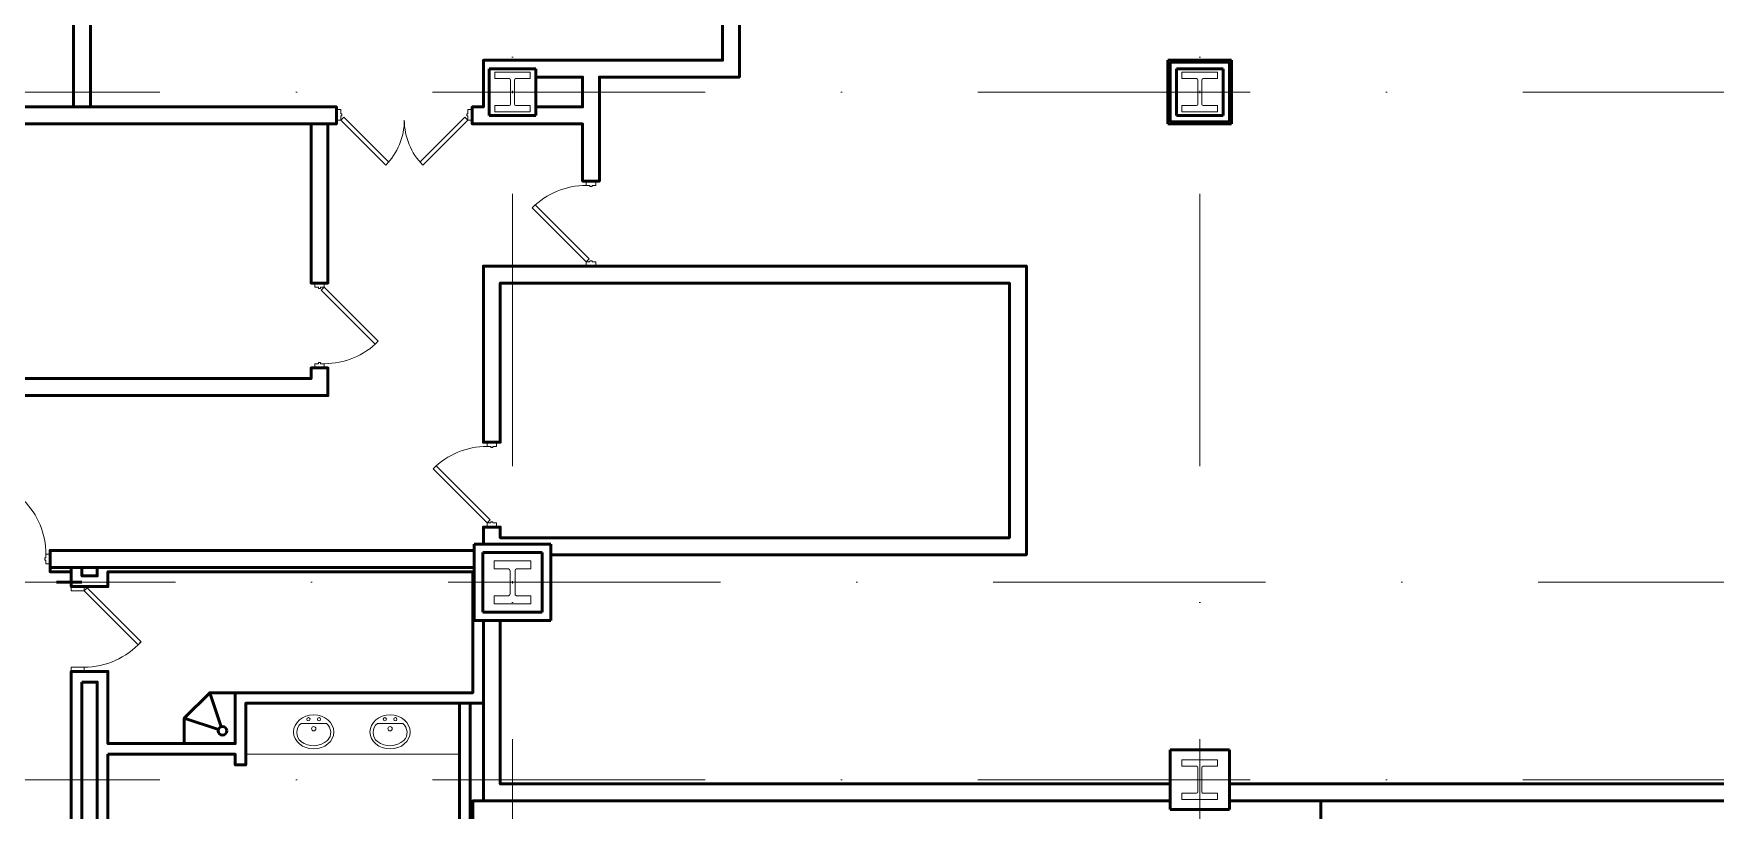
# Model space of a CAD drawing. Header units: inches. Extents: x -399 to 3145, y -842 to 1753.
# Drawn here: x 1718 to 2511, y 634 to 999 of the extents above; entities that cross this region are included whole.
import ezdxf

# ---------------------------------------------------------------- set-up
doc = ezdxf.new("R2010")
doc.units = ezdxf.units.IN
doc.header["$MEASUREMENT"] = 0
doc.linetypes.add('IMPORT-DGN Style 4 _2_', pattern=[256.963558, 128.401528, -64.200764, 0.160502, -64.200764])
for name, color, linetype, lineweight in [('Level 10', 7, 'Continuous', 9), ('Level 12', 7, 'Continuous', 9), ('Level 25', 7, 'Continuous', 9), ('Level 28', 7, 'Continuous', 9), ('Level 32', 7, 'Continuous', 9), ('Level 35', 7, 'Continuous', 9)]:
    doc.layers.add(name, color=color, linetype=linetype, lineweight=lineweight)

# ---------------------------------------------------------------- blocks, each defined once
blk = doc.blocks.new('1st-Floor-WCB_dwg_14W426-825231-Level 1')
at = {"layer": 'Level 12'}
for p, q in [((-3, 0), (3, 0)), ((0, 3), (0, -3))]:
    blk.add_line(p, q, dxfattribs=at)
at = {"layer": 'Level 12', "flags": 128}
for points in [[(-57.2, -51.1), (-57.2, -25.5), (-57.2, 0), (-57.2, 25.5), (-57.2, 51.1)], [(-57.2, 51.1), (-52.5, 51.1), (-47.8, 51.1), (-43.1, 51.1), (-38.5, 51.1)], [(-38.5, 51.1), (-38.5, 40.7), (-38.5, 30.3), (-38.5, 19.9), (-38.5, 9.5)], [(38.5, 9.5), (38.5, 19.9), (38.5, 30.3), (38.5, 40.7), (38.5, 51.1)], [(38.5, 51.1), (43.1, 51.1), (47.8, 51.1), (52.5, 51.1), (57.2, 51.1)], [(57.2, 51.1), (57.2, 25.5), (57.2, 0), (57.2, -25.5), (57.2, -51.1)], [(-34.7, 5.7), (-17.3, 5.7), (0, 5.7), (17.3, 5.7), (34.7, 5.7)], [(-38.5, -9.5), (-38.5, -19.9), (-38.5, -30.3), (-38.5, -40.7), (-38.5, -51.1)], [(34.7, -5.7), (17.3, -5.7), (0, -5.7), (-17.3, -5.7), (-34.7, -5.7)], [(38.5, -51.1), (38.5, -40.7), (38.5, -30.3), (38.5, -19.9), (38.5, -9.5)], [(-38.5, -51.1), (-43.1, -51.1), (-47.8, -51.1), (-52.5, -51.1), (-57.2, -51.1)], [(57.2, -51.1), (52.5, -51.1), (47.8, -51.1), (43.1, -51.1), (38.5, -51.1)]]:
    blk.add_lwpolyline(points, dxfattribs=at)
at = {"layer": 'Level 12'}
for centre, start, end in [((-34.7, 9.5), 180, 270), ((34.7, 9.5), 270, 360), ((-34.7, -9.5), 90, 180), ((34.7, -9.5), 0, 90)]:
    blk.add_arc(centre, 3.81, start, end, dxfattribs=at)
blk = doc.blocks.new('1st-Floor-WCB_dwg_14W550-825233-Level 1')
at = {"layer": 'Level 12'}
for p, q in [((-3, 0), (3, 0)), ((0, 3), (0, -3))]:
    blk.add_line(p, q, dxfattribs=at)
at = {"layer": 'Level 12', "flags": 128}
for points in [[(-61.7, 52.6), (-55.9, 52.6), (-50.1, 52.6), (-44.3, 52.6), (-38.5, 52.6)], [(-61.7, -52.6), (-61.7, -26.3), (-61.7, 0), (-61.7, 26.3), (-61.7, 52.6)], [(-38.5, 52.6), (-38.5, 42.4), (-38.5, 32.2), (-38.5, 22), (-38.5, 11.8)], [(38.5, 11.8), (38.5, 22), (38.5, 32.2), (38.5, 42.4), (38.5, 52.6)], [(38.5, 52.6), (44.3, 52.6), (50.1, 52.6), (55.9, 52.6), (61.7, 52.6)], [(61.7, 52.6), (61.7, 26.3), (61.7, 0), (61.7, -26.3), (61.7, -52.6)], [(-33.9, 7.2), (-17, 7.2), (0, 7.2), (17, 7.2), (33.9, 7.2)], [(-38.5, -11.8), (-38.5, -22), (-38.5, -32.2), (-38.5, -42.4), (-38.5, -52.6)], [(33.9, -7.2), (17, -7.2), (0, -7.2), (-17, -7.2), (-33.9, -7.2)], [(38.5, -52.6), (38.5, -42.4), (38.5, -32.2), (38.5, -22), (38.5, -11.8)], [(-38.5, -52.6), (-44.3, -52.6), (-50.1, -52.6), (-55.9, -52.6), (-61.7, -52.6)], [(61.7, -52.6), (55.9, -52.6), (50.1, -52.6), (44.3, -52.6), (38.5, -52.6)]]:
    blk.add_lwpolyline(points, dxfattribs=at)
at = {"layer": 'Level 12'}
for centre, start, end in [((-33.9, 11.8), 180, 270), ((33.9, 11.8), 270, 360), ((-33.9, -11.8), 90, 180), ((33.9, -11.8), 0, 90)]:
    blk.add_arc(centre, 4.57, start, end, dxfattribs=at)
blk = doc.blocks.new('1st-Floor-WCB_dwg_A03CIR-825248-Level 1')
at = {"layer": 'Level 32'}
blk.add_ellipse((482164, 65300), major_axis=(1824, 0), ratio=0.8421053, dxfattribs=at)
blk = doc.blocks.new('1st-Floor-WCB_dwg_A03CIR-825249-Level 1')
at = {"layer": 'Level 32'}
blk.add_ellipse((475252, 65300), major_axis=(1824, 0), ratio=0.8421053, dxfattribs=at)

msp = doc.modelspace()

# ---------------------------------------------------------------- linework, layer by layer
at = {"layer": 'Level 10', "color": 40, "linetype": 'IMPORT-DGN Style 4 _2_'}
for p, q in [((1944.07, 1695), (1944.07, -842)), ((2268.07, 1695), (2268.07, -842)), ((3062.67, 972), (-398.93, 972)), ((-398.93, 741), (3062.67, 741)), ((3062.67, 648), (-398.93, 648))]:
    msp.add_line(p, q, dxfattribs=at)
at = {"layer": 'Level 25', "color": 2, "lineweight": 13}
for p, q in [((1742.07, 739), (1736.07, 739)), ((1736.07, 737), (1736.07, 739)), ((1742.07, 739), (1742.07, 737)), ((1742.07, 737), (1743.48, 738.41)), ((1768.94, 712.96), (1743.48, 738.41)), ((1742.07, 737), (1736.07, 737)), ((1742.07, 737), (1767.53, 711.54)), ((1767.53, 711.54), (1768.94, 712.96)), ((1742.07, 701), (1736.07, 701)), ((1736.07, 699), (1736.07, 701)), ((1742.07, 699), (1736.07, 699)), ((1742.07, 701), (1742.07, 699))]:
    msp.add_line(p, q, dxfattribs=at)
at = {"layer": 'Level 25', "color": 2, "lineweight": 13, "flags": 128}
for points in [[(1861.06, 963.25), (1861.06, 963.75), (1863.06, 963.75), (1863.06, 961.75), (1863.56, 961.75), (1863.56, 960.75), (1863.06, 960.75), (1863.06, 958.75), (1861.06, 958.75), (1861.06, 959.25)], [(1885.69, 938.95), (1864.48, 960.16), (1863.06, 958.75), (1884.28, 937.54)], [(1900.44, 938.95), (1921.65, 960.16), (1923.06, 958.75), (1901.85, 937.54)], [(1925.06, 963.25), (1925.06, 963.75), (1923.06, 963.75), (1923.06, 961.75), (1922.56, 961.75), (1922.56, 960.75), (1923.06, 960.75), (1923.06, 958.75), (1925.06, 958.75), (1925.06, 959.25)], [(1982.82, 930), (1983.32, 930), (1983.32, 928), (1981.57, 928), (1981.57, 927.5), (1980.57, 927.5), (1980.57, 928), (1978.82, 928), (1978.82, 930), (1979.32, 930)], [(1954.78, 918.87), (1980.23, 893.41), (1978.82, 892), (1953.36, 917.46)], [(1982.82, 890), (1983.32, 890), (1983.32, 892), (1981.57, 892), (1981.57, 892.5), (1980.57, 892.5), (1980.57, 892), (1978.82, 892), (1978.82, 890), (1979.32, 890)], [(1851.32, 882), (1850.82, 882), (1850.82, 880), (1852.57, 880), (1852.57, 879.5), (1853.57, 879.5), (1853.57, 880), (1855.32, 880), (1855.32, 882), (1854.82, 882)], [(1879.36, 853.13), (1853.91, 878.59), (1855.32, 880), (1880.78, 854.54)], [(1851.32, 842), (1850.82, 842), (1850.82, 844), (1852.57, 844), (1852.57, 844.5), (1853.57, 844.5), (1853.57, 844), (1855.32, 844), (1855.32, 842), (1854.82, 842)], [(1936.07, 807), (1936.57, 807), (1936.57, 805), (1934.82, 805), (1934.82, 804.5), (1933.82, 804.5), (1933.82, 805), (1932.07, 805), (1932.07, 807), (1932.57, 807)], [(1908.03, 795.87), (1933.48, 770.41), (1932.07, 769), (1906.61, 794.46)], [(1936.07, 767), (1936.57, 767), (1936.57, 769), (1934.82, 769), (1934.82, 769.5), (1933.82, 769.5), (1933.82, 769), (1932.07, 769), (1932.07, 767), (1932.57, 767)], [(1726.07, 750.25), (1726.07, 749.75), (1724.07, 749.75), (1724.07, 751.5), (1723.57, 751.5), (1723.57, 752.5), (1724.07, 752.5), (1724.07, 754.25), (1726.07, 754.25), (1726.07, 753.75)]]:
    msp.add_lwpolyline(points, dxfattribs=at)
at = {"layer": 'Level 25', "color": 2, "lineweight": 13}
for centre, radius, start, end in [((1863.06, 958.75), 30, 315, 0.04619), ((1923.06, 958.75), 30, 179.95381, 225), ((1978.82, 892), 36, 90, 135), ((1855.32, 880), 36, 270, 315), ((1932.07, 769), 36, 90, 135), ((1688.07, 754.25), 36, 0, 45), ((1742.07, 737), 36, 270, 318.18474)]:
    msp.add_arc(centre, radius, start, end, dxfattribs=at)
at = {"layer": 'Level 28', "color": 3, "lineweight": 50}
for p, q in [((2253.07, 957), (2253.07, 987)), ((2283.07, 987), (2253.07, 987)), ((2282.07, 986), (2254.07, 986)), ((2254.07, 958), (2254.07, 986)), ((2282.07, 986), (2282.07, 958)), ((2283.07, 957), (2283.07, 987)), ((1933.07, 961), (1933.07, 983)), ((1955.07, 983), (1933.07, 983)), ((1955.07, 961), (1955.07, 983)), ((2257.07, 961), (2257.07, 983)), ((2279.07, 983), (2257.07, 983)), ((2279.07, 961), (2279.07, 983)), ((1933.07, 961), (1955.07, 961)), ((2257.07, 961), (2279.07, 961)), ((2253.07, 957), (2283.07, 957)), ((2282.07, 958), (2254.07, 958)), ((1962.07, 759), (1926.07, 759)), ((1926.07, 723), (1926.07, 759)), ((1958.07, 755), (1930.07, 755)), ((1930.07, 727), (1930.07, 755)), ((1958.07, 755), (1958.07, 727)), ((1962.07, 759), (1962.07, 723)), ((1726.07, 748), (1926.07, 748)), ((1741.07, 741), (1729.07, 741)), ((1962.07, 723), (1926.07, 723)), ((1958.07, 727), (1930.07, 727)), ((1930.32, 723), (1930.32, 638)), ((1806.69, 672.9), (1801.32, 689)), ((1924.07, 679.63), (1924.07, 684)), ((1789.32, 665), (1789.32, 677)), ((2282.07, 662), (2254.07, 662)), ((2254.07, 634), (2254.07, 662)), ((2282.07, 662), (2282.07, 634)), ((2282.07, 646), (2577.07, 646)), ((2282.07, 638), (2577.07, 638)), ((2282.07, 634), (2254.07, 634))]:
    msp.add_line(p, q, dxfattribs=at)
at = {"layer": 'Level 28', "color": 3, "lineweight": 50, "flags": 128}
for points in [[(1992.07, 1449.5), (1992.07, 1393.5), (2043.07, 1393.5), (2043.07, 987), (1930.32, 987), (1930.32, 965), (1925.06, 965), (1925.06, 957), (1977.07, 957), (1977.07, 930), (1985.07, 930), (1985.07, 979), (2051.07, 979), (2051.07, 1401.5), (2000.07, 1401.5), (2000.07, 1450.99)], [(1613.07, 1281), (1613.07, 1257), (1690.07, 1257), (1690.07, 1387), (1753.07, 1387), (1753.07, 1398.25), (1761.07, 1398.25), (1761.07, 1379), (1698.07, 1379), (1698.07, 1257), (1745.07, 1257), (1745.07, 965)], [(1638.07, 957), (1638.07, 990), (1613.07, 990), (1613.07, 1191), (1605.07, 1191), (1605.07, 824.5), (1613.07, 824.5), (1613.07, 829), (1857.07, 829), (1857.07, 842), (1849.07, 842), (1849.07, 837), (1613.07, 837), (1613.07, 957), (1861.06, 957), (1861.06, 965), (1638.07, 965), (1737.07, 965), (1737.07, 1249)], [(1955.07, 979), (1977.07, 979), (1977.07, 965), (1955.07, 965)], [(1857.07, 957), (1857.07, 882), (1849.07, 882), (1849.07, 957)], [(1930.32, 759), (1930.32, 767), (1938.32, 767), (1938.32, 762), (2178.32, 762), (2178.32, 882), (1938.32, 882), (1938.32, 807), (1930.32, 807), (1930.32, 890), (2186.32, 890), (2186.32, 754), (1962.07, 754)], [(1736.07, 746), (1726.07, 746), (1726.07, 756), (1926.07, 756)], [(1805.42, 671.63), (1789.32, 677), (1801.32, 689), (1813.32, 689), (1925.32, 689), (1925.32, 746), (1753.32, 746), (1753.32, 739), (1736.07, 739), (1736.07, 748)], [(1748.32, 748), (1748.32, 744), (1741.07, 744), (1741.07, 748)], [(1938.32, 723), (1938.32, 646), (2254.07, 646)], [(1813.32, 689), (1813.32, 665), (1753.32, 665), (1753.32, 699), (1736.07, 699), (1736.07, 564), (1773.32, 564), (1773.32, 569), (1753.32, 569), (1753.32, 660)], [(1930.32, 684), (1919.07, 684), (1818.32, 684), (1818.32, 655), (1813.32, 655), (1813.32, 660), (1753.32, 660)], [(1919.07, 684), (1919.07, 384.75)], [(1924.07, 682.01), (1924.07, 384.75), (1925.32, 384.75), (1925.32, 638), (2254.07, 638)], [(2325.07, 546.75), (2325.07, 638)]]:
    msp.add_lwpolyline(points, dxfattribs=at)
msp.add_lwpolyline([(1741.07, 694), (1748.32, 694), (1748.32, 569), (1741.07, 569)], close=True, dxfattribs=at)
at = {"layer": 'Level 28', "color": 3, "lineweight": 50}
msp.add_circle((1807.32, 671), 2, dxfattribs=at)
at = {"layer": 'Level 32', "color": 80, "lineweight": 13}
for p, q in [((1856.36, 674.49), (1844.36, 674.49)), ((1892.36, 674.49), (1880.36, 674.49))]:
    msp.add_line(p, q, dxfattribs=at)
for centre, radius in [((1847.86, 676.49), 0.75), ((1852.86, 676.49), 0.75), ((1883.86, 676.49), 0.75), ((1888.86, 676.49), 0.75), ((1850.36, 671.99), 1), ((1886.36, 671.99), 1)]:
    msp.add_circle(centre, radius, dxfattribs=at)
for centre, radius, start, end in [((1847.86, 670.24), 5.51, 129.47273, 230.52781), ((1852.89, 670.26), 5.47, 316.45551, 50.6977), ((1883.86, 670.24), 5.51, 129.47273, 230.52781), ((1888.89, 670.26), 5.47, 316.45551, 50.6977), ((1850.3, 673.83), 9.84, 232.81842, 311.76334), ((1886.3, 673.83), 9.84, 232.81842, 311.76334)]:
    msp.add_arc(centre, radius, start, end, dxfattribs=at)
at = {"layer": 'Level 35', "color": 132, "lineweight": 13, "flags": 128}
msp.add_lwpolyline([(1818.32, 660), (1919.07, 660)], close=True, dxfattribs=at)

# ---------------------------------------------------------------- block references
at = {"xscale": 0.1640419947506442, "yscale": 0.1640419947506442, "zscale": 0.1640419947506442, "rotation": 270}
for name, p in [('1st-Floor-WCB_dwg_14W426-825231-Level 1', (1944.07, 972)), ('1st-Floor-WCB_dwg_14W426-825231-Level 1', (2268.07, 972)), ('1st-Floor-WCB_dwg_14W550-825233-Level 1', (1944.07, 741)), ('1st-Floor-WCB_dwg_14W426-825231-Level 1', (2268.07, 648))]:
    msp.add_blockref(name, p, dxfattribs=at)
at = {"xscale": 0.005208333333332952, "yscale": 0.005208333333332952, "zscale": 0.005208333333332952}
for name in ['1st-Floor-WCB_dwg_A03CIR-825249-Level 1', '1st-Floor-WCB_dwg_A03CIR-825248-Level 1']:
    msp.add_blockref(name, (-624.92, 330.39), dxfattribs=at)

doc.saveas('drawing.dxf')
